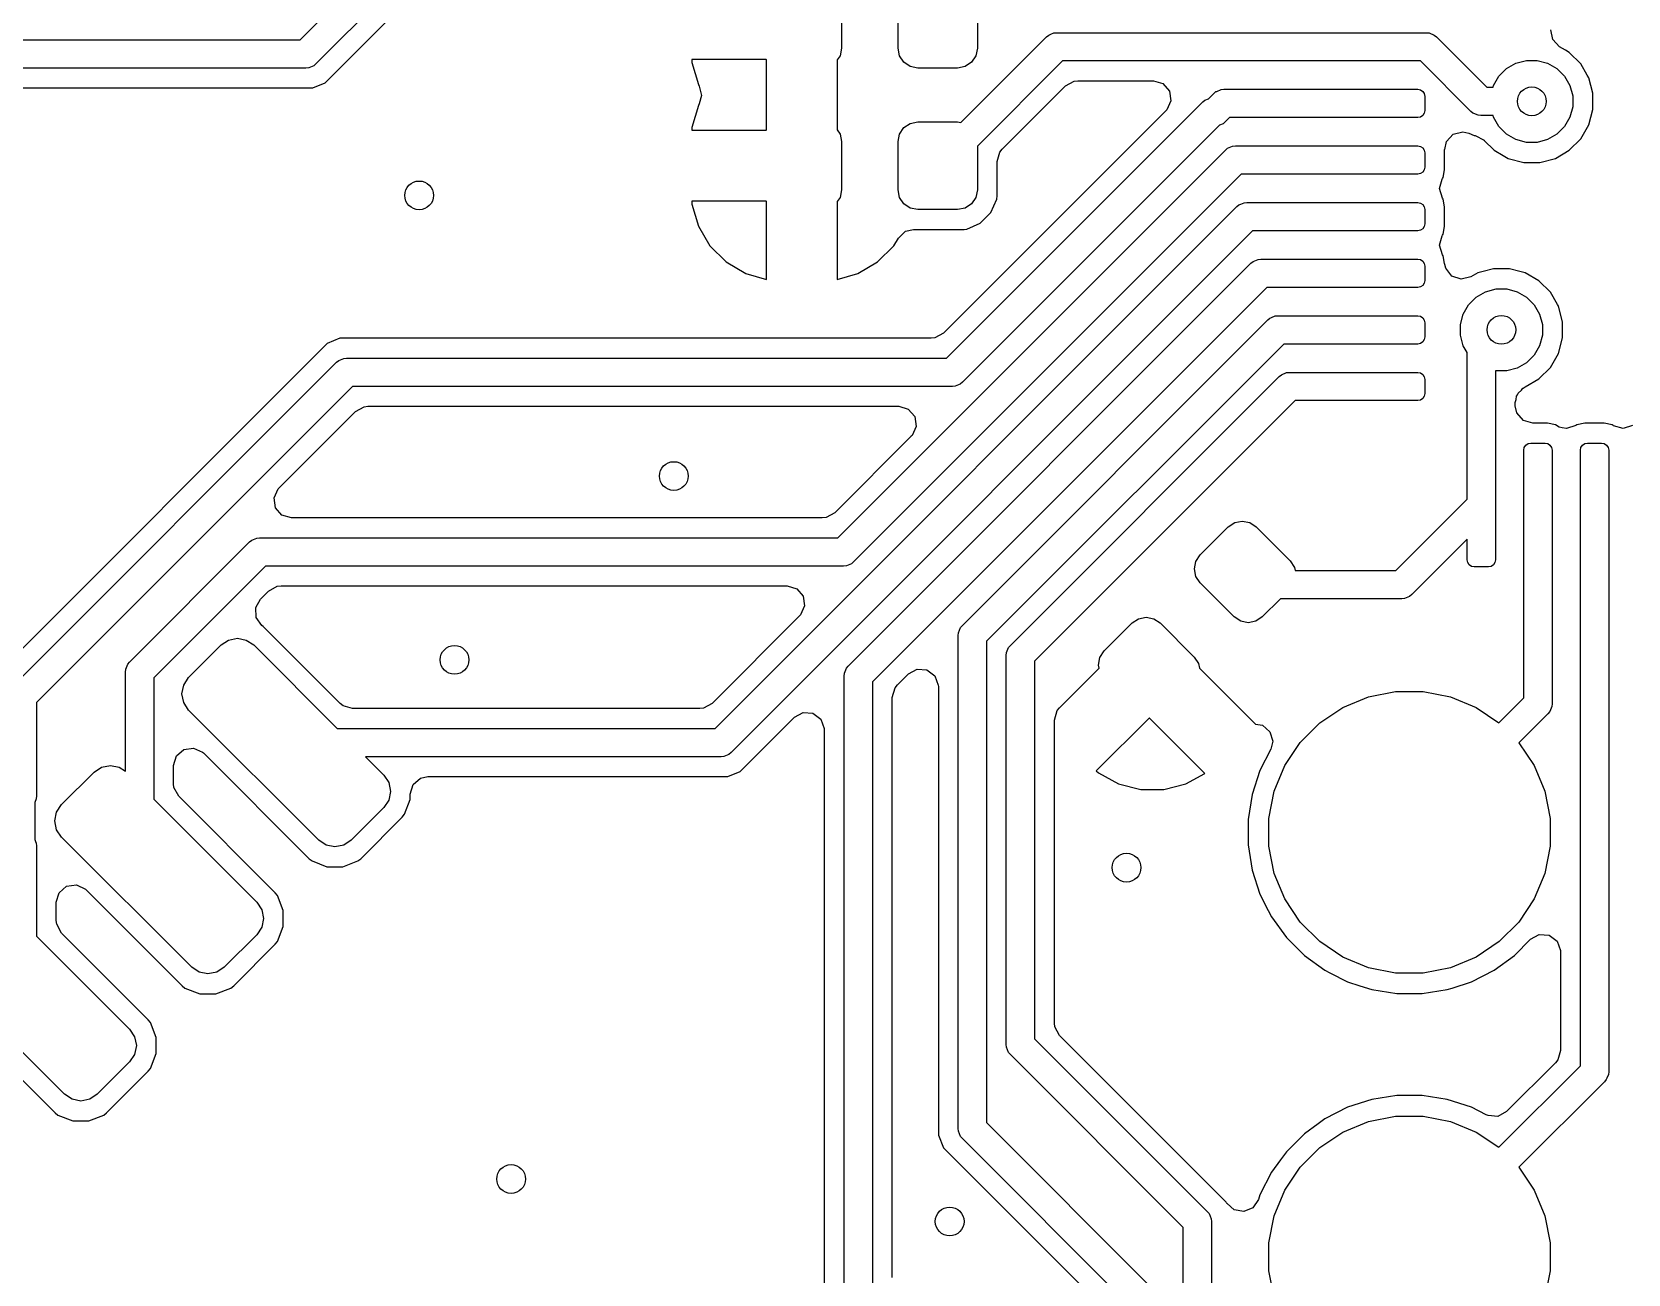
# Model space of a CAD drawing. Header units: inches. Extents: x 5.14 to 7.42, y -4.57 to -3.18.
# Drawn here: x 5.504 to 5.9482, y -4.223 to -3.8774 of the extents above; entities that cross this region are included whole.
import ezdxf

# ---------------------------------------------------------------- set-up
doc = ezdxf.new("R2010")
doc.units = ezdxf.units.IN
doc.header["$MEASUREMENT"] = 0
doc.layers.add('F.Cu', color=13, linetype='CONTINUOUS', true_color=0xc83434)

msp = doc.modelspace()

# ---------------------------------------------------------------- linework, layer by layer
at = {"layer": 'F.Cu', "linetype": 'CONTINUOUS'}
for p, q in [((5.57861, -3.87959), (5.66604, -3.79216)), ((5.67045, -3.79888), (5.58302, -3.88631)), ((5.58559, -3.89154), (5.64349, -3.83364)), ((5.72927, -3.86856), (5.72927, -3.88195)), ((5.74502, -3.88195), (5.74502, -3.86856)), ((5.76707, -3.8698), (5.76707, -3.88195)), ((5.78751, -3.87804), (5.78835, -3.87769)), ((5.78835, -3.87769), (5.78911, -3.87762)), ((5.78911, -3.87762), (5.87435, -3.87762)), ((5.87435, -3.87762), (5.88961, -3.87762)), ((5.88961, -3.87762), (5.89201, -3.87762)), ((5.89201, -3.87762), (5.89278, -3.87769)), ((5.89278, -3.87769), (5.8942, -3.87828)), ((5.92721, -3.87956), (5.92669, -3.87686)), ((5.4715, -3.87959), (5.57861, -3.87959)), ((5.72927, -3.88195), (5.72885, -3.88406)), ((5.74544, -3.88406), (5.74502, -3.88195)), ((5.76249, -3.90261), (5.78633, -3.87877)), ((5.76707, -3.88195), (5.76665, -3.88406)), ((5.78633, -3.87877), (5.78693, -3.87828)), ((5.78693, -3.87828), (5.78751, -3.87804)), ((5.8942, -3.87828), (5.8948, -3.87877)), ((5.8948, -3.87877), (5.90882, -3.8928)), ((5.92911, -3.88156), (5.92721, -3.87956)), ((5.9307, -3.88248), (5.92911, -3.88156)), ((5.58302, -3.88631), (5.58242, -3.8868)), ((5.70834, -3.8851), (5.68759, -3.8851)), ((5.68759, -3.8851), (5.68765, -3.88592)), ((5.68765, -3.88592), (5.68943, -3.89204)), ((5.70841, -3.8852), (5.70834, -3.8851)), ((5.70841, -3.90468), (5.70841, -3.8852)), ((5.72885, -3.88406), (5.72809, -3.8852)), ((5.72809, -3.8852), (5.72809, -3.90468)), ((5.74663, -3.88585), (5.74544, -3.88406)), ((5.74842, -3.88704), (5.74663, -3.88585)), ((5.76545, -3.88585), (5.76366, -3.88704)), ((5.76665, -3.88406), (5.76545, -3.88585)), ((5.79075, -3.88549), (5.76707, -3.90917)), ((5.85909, -3.88549), (5.79075, -3.88549)), ((5.87435, -3.88549), (5.85909, -3.88549)), ((5.89038, -3.88549), (5.87435, -3.88549)), ((5.9044, -3.89952), (5.89038, -3.88549)), ((5.91436, -3.88761), (5.91696, -3.88611)), ((5.91696, -3.88611), (5.91986, -3.88533)), ((5.91986, -3.88533), (5.92286, -3.88533)), ((5.92286, -3.88533), (5.92576, -3.88611)), ((5.92576, -3.88611), (5.92836, -3.88761)), ((5.93181, -3.88311), (5.9307, -3.88248)), ((5.93498, -3.88628), (5.93181, -3.88311)), ((5.93679, -3.88942), (5.93498, -3.88628)), ((5.93498, -3.88628), (5.93498, -3.88628)), ((5.58024, -3.88746), (5.4715, -3.88746)), ((5.581, -3.88739), (5.58024, -3.88746)), ((5.58242, -3.8868), (5.581, -3.88739)), ((5.75053, -3.88746), (5.74842, -3.88704)), ((5.76156, -3.88746), (5.75053, -3.88746)), ((5.76366, -3.88704), (5.76156, -3.88746)), ((5.79402, -3.89112), (5.79505, -3.89101)), ((5.79505, -3.89101), (5.81608, -3.89101)), ((5.81608, -3.89101), (5.81872, -3.89179)), ((5.91073, -3.89233), (5.91223, -3.88973)), ((5.91223, -3.88973), (5.91436, -3.88761)), ((5.92836, -3.88761), (5.93048, -3.88973)), ((5.93048, -3.88973), (5.93198, -3.89233)), ((5.93722, -3.89016), (5.93679, -3.88942)), ((5.93838, -3.89449), (5.93722, -3.89016)), ((5.4819, -3.89298), (5.58212, -3.89298)), ((5.58212, -3.89298), (5.58559, -3.89154)), ((5.58212, -3.89298), (5.58212, -3.89298)), ((5.68943, -3.89204), (5.68943, -3.89204)), ((5.68943, -3.89204), (5.68968, -3.89246)), ((5.68968, -3.89246), (5.69035, -3.89512)), ((5.69035, -3.89512), (5.68968, -3.89743)), ((5.77402, -3.91003), (5.7916, -3.89244)), ((5.7916, -3.89244), (5.79402, -3.89112)), ((5.81872, -3.89179), (5.82052, -3.89387)), ((5.82052, -3.89387), (5.82091, -3.89659)), ((5.83141, -3.89598), (5.83287, -3.89452)), ((5.83287, -3.89452), (5.83346, -3.89403)), ((5.83346, -3.89403), (5.83368, -3.89394)), ((5.83368, -3.89394), (5.83488, -3.89344)), ((5.83488, -3.89344), (5.83565, -3.89337)), ((5.83565, -3.89337), (5.87435, -3.89337)), ((5.87435, -3.89337), (5.88961, -3.89337)), ((5.87435, -3.89337), (5.87435, -3.89337)), ((5.88961, -3.89337), (5.89036, -3.89352)), ((5.89036, -3.89352), (5.891, -3.89394)), ((5.891, -3.89394), (5.89143, -3.89458)), ((5.89143, -3.89458), (5.89157, -3.89533)), ((5.89157, -3.89533), (5.89157, -3.89927)), ((5.90882, -3.8928), (5.91061, -3.8928)), ((5.91061, -3.8928), (5.91073, -3.89233)), ((5.93198, -3.89233), (5.93276, -3.89523)), ((5.93276, -3.89523), (5.93276, -3.89823)), ((5.93838, -3.89897), (5.93838, -3.89449)), ((5.68943, -3.89785), (5.68765, -3.90396)), ((5.68968, -3.89743), (5.68943, -3.89785)), ((5.68943, -3.89785), (5.68943, -3.89785)), ((5.81953, -3.89935), (5.75765, -3.96122)), ((5.75851, -3.96817), (5.82979, -3.89689)), ((5.81977, -3.89909), (5.81953, -3.89935)), ((5.82091, -3.89659), (5.81977, -3.89909)), ((5.82979, -3.89689), (5.83038, -3.8964)), ((5.83038, -3.8964), (5.83141, -3.89598)), ((5.89157, -3.89927), (5.89143, -3.90002)), ((5.905, -3.90001), (5.9044, -3.89952)), ((5.93276, -3.89823), (5.93198, -3.90113)), ((5.93722, -3.9033), (5.93838, -3.89897)), ((5.68765, -3.90396), (5.68759, -3.90478)), ((5.68765, -3.90396), (5.68765, -3.90396)), ((5.74544, -3.90582), (5.74663, -3.90404)), ((5.74663, -3.90404), (5.74842, -3.90284)), ((5.74842, -3.90284), (5.75053, -3.90242)), ((5.75053, -3.90242), (5.76156, -3.90242)), ((5.76156, -3.90242), (5.76249, -3.90261)), ((5.83444, -3.90338), (5.76293, -3.97489)), ((5.83547, -3.90295), (5.83444, -3.90338)), ((5.83606, -3.90246), (5.83547, -3.90295)), ((5.83728, -3.90124), (5.83606, -3.90246)), ((5.85909, -3.90124), (5.83728, -3.90124)), ((5.88961, -3.90124), (5.85909, -3.90124)), ((5.85909, -3.90124), (5.85909, -3.90124)), ((5.89036, -3.90109), (5.88961, -3.90124)), ((5.891, -3.90066), (5.89036, -3.90109)), ((5.89143, -3.90002), (5.891, -3.90066)), ((5.9052, -3.90009), (5.905, -3.90001)), ((5.90642, -3.90059), (5.9052, -3.90009)), ((5.90719, -3.90067), (5.90642, -3.90059)), ((5.91061, -3.90067), (5.90719, -3.90067)), ((5.91073, -3.90113), (5.91061, -3.90067)), ((5.91223, -3.90373), (5.91073, -3.90113)), ((5.91436, -3.90586), (5.91223, -3.90373)), ((5.93048, -3.90373), (5.92836, -3.90586)), ((5.93198, -3.90113), (5.93048, -3.90373)), ((5.93498, -3.90718), (5.93722, -3.9033)), ((5.68759, -3.90478), (5.70834, -3.90478)), ((5.68759, -3.90478), (5.68759, -3.90478)), ((5.70834, -3.90478), (5.70841, -3.90468)), ((5.72809, -3.90468), (5.72885, -3.90582)), ((5.72885, -3.90582), (5.72927, -3.90793)), ((5.72927, -3.90793), (5.72927, -3.92132)), ((5.74502, -3.90793), (5.74544, -3.90582)), ((5.74502, -3.92132), (5.74502, -3.90793)), ((5.89721, -3.91011), (5.89763, -3.90788)), ((5.89763, -3.90788), (5.89952, -3.90588)), ((5.89952, -3.90588), (5.90219, -3.90522)), ((5.90219, -3.90522), (5.90384, -3.90558)), ((5.90384, -3.90558), (5.90531, -3.90619)), ((5.90531, -3.90619), (5.90531, -3.90619)), ((5.90531, -3.90619), (5.90565, -3.90626)), ((5.90565, -3.90626), (5.90809, -3.90753)), ((5.90809, -3.90753), (5.90815, -3.90759)), ((5.90815, -3.90759), (5.91091, -3.91035)), ((5.91696, -3.90736), (5.91436, -3.90586)), ((5.91986, -3.90813), (5.91696, -3.90736)), ((5.92286, -3.90813), (5.91986, -3.90813)), ((5.92576, -3.90736), (5.92286, -3.90813)), ((5.92836, -3.90586), (5.92576, -3.90736)), ((5.93181, -3.91035), (5.93498, -3.90718)), ((5.72823, -4.01813), (5.8361, -3.91027)), ((5.76707, -3.90917), (5.76707, -3.92132)), ((5.77259, -3.91348), (5.77336, -3.91084)), ((5.77336, -3.91084), (5.77402, -3.91003)), ((5.8361, -3.91027), (5.83669, -3.90978)), ((5.83669, -3.90978), (5.83811, -3.90919)), ((5.83811, -3.90919), (5.83888, -3.90911)), ((5.83888, -3.90911), (5.87435, -3.90911)), ((5.87435, -3.90911), (5.88961, -3.90911)), ((5.88961, -3.90911), (5.89036, -3.90926)), ((5.89036, -3.90926), (5.891, -3.90969)), ((5.891, -3.90969), (5.89143, -3.91033)), ((5.89143, -3.91033), (5.89157, -3.91108)), ((5.89157, -3.91108), (5.89157, -3.91502)), ((5.89709, -3.91035), (5.89709, -3.91011)), ((5.89709, -3.91011), (5.89721, -3.91011)), ((5.89709, -3.91576), (5.89709, -3.91035)), ((5.91091, -3.91035), (5.91091, -3.91035)), ((5.91091, -3.91035), (5.91091, -3.91035)), ((5.91091, -3.91035), (5.9134, -3.91179)), ((5.9134, -3.91179), (5.91479, -3.91259)), ((5.91479, -3.91259), (5.91912, -3.91375)), ((5.9236, -3.91375), (5.92793, -3.91259)), ((5.92793, -3.91259), (5.93181, -3.91035)), ((5.84051, -3.91699), (5.73265, -4.02485)), ((5.77259, -3.92297), (5.77259, -3.91348)), ((5.85909, -3.91699), (5.84051, -3.91699)), ((5.88961, -3.91699), (5.85909, -3.91699)), ((5.89036, -3.91684), (5.88961, -3.91699)), ((5.891, -3.91641), (5.89036, -3.91684)), ((5.89143, -3.91577), (5.891, -3.91641)), ((5.89157, -3.91502), (5.89143, -3.91577)), ((5.89666, -3.91794), (5.89709, -3.91576)), ((5.91912, -3.91375), (5.91912, -3.91375)), ((5.91912, -3.91375), (5.9236, -3.91375)), ((5.9236, -3.91375), (5.9236, -3.91375)), ((5.72927, -3.92132), (5.72885, -3.92343)), ((5.74544, -3.92343), (5.74502, -3.92132)), ((5.76707, -3.92132), (5.76665, -3.92343)), ((5.89566, -3.92101), (5.89638, -3.91836)), ((5.89648, -3.92364), (5.89566, -3.92101)), ((5.89638, -3.91836), (5.89648, -3.91821)), ((5.89648, -3.91821), (5.89666, -3.91794)), ((5.70834, -3.92447), (5.68759, -3.92447)), ((5.68759, -3.92447), (5.68765, -3.92529)), ((5.68765, -3.92529), (5.68943, -3.93141)), ((5.69411, -4.07117), (5.83926, -3.92602)), ((5.70841, -3.92457), (5.70834, -3.92447)), ((5.70841, -3.9463), (5.70841, -3.92457)), ((5.72885, -3.92343), (5.72809, -3.92457)), ((5.72809, -3.92457), (5.72809, -3.9463)), ((5.74663, -3.92522), (5.74544, -3.92343)), ((5.74842, -3.92641), (5.74663, -3.92522)), ((5.75053, -3.92683), (5.74842, -3.92641)), ((5.76366, -3.92641), (5.76156, -3.92683)), ((5.76545, -3.92522), (5.76366, -3.92641)), ((5.76665, -3.92343), (5.76545, -3.92522)), ((5.77081, -3.92766), (5.77248, -3.92389)), ((5.77248, -3.92389), (5.77259, -3.92297)), ((5.83926, -3.92602), (5.83986, -3.92553)), ((5.83986, -3.92553), (5.84042, -3.92529)), ((5.84042, -3.92529), (5.84128, -3.92494)), ((5.84128, -3.92494), (5.84205, -3.92486)), ((5.84205, -3.92486), (5.87435, -3.92486)), ((5.87435, -3.92486), (5.88961, -3.92486)), ((5.88961, -3.92486), (5.89036, -3.92501)), ((5.89036, -3.92501), (5.891, -3.92544)), ((5.891, -3.92544), (5.89143, -3.92608)), ((5.89143, -3.92608), (5.89157, -3.92683)), ((5.89666, -3.92391), (5.89648, -3.92364)), ((5.89709, -3.92609), (5.89666, -3.92391)), ((5.89709, -3.93151), (5.89709, -3.92609)), ((5.76156, -3.92683), (5.75053, -3.92683)), ((5.76412, -3.93224), (5.7679, -3.93058)), ((5.7679, -3.93058), (5.77081, -3.92766)), ((5.89157, -3.93077), (5.89143, -3.93152)), ((5.89157, -3.92683), (5.89157, -3.93077)), ((5.68943, -3.93141), (5.69267, -3.93688)), ((5.84368, -3.93274), (5.69852, -4.07789)), ((5.74383, -3.93689), (5.74509, -3.93475)), ((5.74509, -3.93475), (5.7471, -3.93287)), ((5.7471, -3.93287), (5.74929, -3.93235)), ((5.74929, -3.93235), (5.7632, -3.93235)), ((5.7632, -3.93235), (5.7634, -3.93233)), ((5.7634, -3.93233), (5.76412, -3.93224)), ((5.76412, -3.93224), (5.76412, -3.93224)), ((5.76412, -3.93224), (5.76412, -3.93224)), ((5.85909, -3.93274), (5.84368, -3.93274)), ((5.87435, -3.93274), (5.85909, -3.93274)), ((5.85909, -3.93274), (5.85909, -3.93274)), ((5.88961, -3.93274), (5.87435, -3.93274)), ((5.89036, -3.93259), (5.88961, -3.93274)), ((5.891, -3.93216), (5.89036, -3.93259)), ((5.89143, -3.93152), (5.891, -3.93216)), ((5.89566, -3.93676), (5.89638, -3.93411)), ((5.89638, -3.93411), (5.89648, -3.93396)), ((5.89648, -3.93396), (5.89666, -3.93369)), ((5.89666, -3.93369), (5.89709, -3.93151)), ((5.69267, -3.93688), (5.69267, -3.93689)), ((5.69267, -3.93689), (5.69717, -3.94139)), ((5.73933, -3.94139), (5.74383, -3.93689)), ((5.74383, -3.93689), (5.74383, -3.93689)), ((5.89648, -3.93939), (5.89566, -3.93676)), ((5.89666, -3.93966), (5.89648, -3.93939)), ((5.89709, -3.94184), (5.89666, -3.93966)), ((5.69717, -3.94139), (5.69717, -3.94139)), ((5.69717, -3.94139), (5.70265, -3.94463)), ((5.73115, -4.05381), (5.8432, -3.94176)), ((5.73385, -3.94463), (5.73933, -3.94139)), ((5.73933, -3.94139), (5.73933, -3.94139)), ((5.8432, -3.94176), (5.8438, -3.94127)), ((5.8438, -3.94127), (5.84522, -3.94069)), ((5.84522, -3.94069), (5.84598, -3.94061)), ((5.84598, -3.94061), (5.87435, -3.94061)), ((5.87435, -3.94061), (5.88961, -3.94061)), ((5.88961, -3.94061), (5.89036, -3.94076)), ((5.89036, -3.94076), (5.891, -3.94119)), ((5.891, -3.94119), (5.89143, -3.94183)), ((5.89143, -3.94183), (5.89157, -3.94258)), ((5.89157, -3.94258), (5.89157, -3.94652)), ((5.89714, -3.94208), (5.89709, -3.94184)), ((5.89716, -3.94207), (5.89714, -3.94208)), ((5.89742, -3.94315), (5.89716, -3.94207)), ((5.89912, -3.94531), (5.89742, -3.94315)), ((5.90779, -3.94405), (5.90634, -3.94444)), ((5.91067, -3.94328), (5.90779, -3.94405)), ((5.91515, -3.94328), (5.91067, -3.94328)), ((5.91804, -3.94405), (5.91515, -3.94328)), ((5.91948, -3.94444), (5.91804, -3.94405)), ((5.70265, -3.94463), (5.70841, -3.9463)), ((5.72809, -3.9463), (5.73385, -3.94463)), ((5.84762, -3.94848), (5.73787, -4.05823)), ((5.85909, -3.94848), (5.84762, -3.94848)), ((5.88961, -3.94848), (5.85909, -3.94848)), ((5.89036, -3.94833), (5.88961, -3.94848)), ((5.891, -3.94791), (5.89036, -3.94833)), ((5.89143, -3.94727), (5.891, -3.94791)), ((5.89157, -3.94652), (5.89143, -3.94727)), ((5.90172, -3.94621), (5.89912, -3.94531)), ((5.90439, -3.94556), (5.90172, -3.94621)), ((5.90634, -3.94444), (5.90439, -3.94556)), ((5.92336, -3.94668), (5.91948, -3.94444)), ((5.91948, -3.94444), (5.91948, -3.94444)), ((5.92653, -3.94984), (5.92336, -3.94668)), ((5.92336, -3.94668), (5.92336, -3.94668)), ((5.90379, -3.95329), (5.90591, -3.95117)), ((5.90591, -3.95117), (5.90851, -3.94967)), ((5.90851, -3.94967), (5.91141, -3.94889)), ((5.91141, -3.94889), (5.91441, -3.94889)), ((5.91441, -3.94889), (5.91731, -3.94967)), ((5.91731, -3.94967), (5.91991, -3.95117)), ((5.91991, -3.95117), (5.92204, -3.95329)), ((5.92653, -3.94985), (5.92653, -3.94984)), ((5.92848, -3.95322), (5.92653, -3.94985)), ((5.92877, -3.95373), (5.92848, -3.95322)), ((5.7629, -4.04252), (5.84791, -3.95751)), ((5.84791, -3.95751), (5.84851, -3.95702)), ((5.84851, -3.95702), (5.84892, -3.95685)), ((5.84892, -3.95685), (5.84992, -3.95643)), ((5.84992, -3.95643), (5.85069, -3.95636)), ((5.85069, -3.95636), (5.87435, -3.95636)), ((5.87435, -3.95636), (5.88961, -3.95636)), ((5.88961, -3.95636), (5.89036, -3.95651)), ((5.89036, -3.95651), (5.891, -3.95693)), ((5.891, -3.95693), (5.89143, -3.95757)), ((5.89143, -3.95757), (5.89157, -3.95833)), ((5.90151, -3.95879), (5.90229, -3.95589)), ((5.90229, -3.95589), (5.90379, -3.95329)), ((5.92204, -3.95329), (5.92354, -3.95589)), ((5.92354, -3.95589), (5.92432, -3.95879)), ((5.92993, -3.95805), (5.92877, -3.95373)), ((5.75765, -3.96122), (5.75524, -3.96254)), ((5.89157, -3.95833), (5.89157, -3.96226)), ((5.90151, -3.9618), (5.90151, -3.95879)), ((5.90229, -3.9647), (5.90151, -3.9618)), ((5.92432, -3.9618), (5.92354, -3.9647)), ((5.92432, -3.95879), (5.92432, -3.9618)), ((5.92993, -3.96254), (5.92993, -3.95805)), ((5.58618, -3.96409), (5.49328, -4.05698)), ((5.58965, -3.96265), (5.58618, -3.96409)), ((5.7542, -3.96265), (5.58965, -3.96265)), ((5.75524, -3.96254), (5.7542, -3.96265)), ((5.85232, -3.96423), (5.76962, -4.04694)), ((5.85909, -3.96423), (5.85232, -3.96423)), ((5.88961, -3.96423), (5.85909, -3.96423)), ((5.89036, -3.96408), (5.88961, -3.96423)), ((5.891, -3.96366), (5.89036, -3.96408)), ((5.89143, -3.96302), (5.891, -3.96366)), ((5.89157, -3.96226), (5.89143, -3.96302)), ((5.90339, -3.9666), (5.90229, -3.9647)), ((5.92354, -3.9647), (5.92204, -3.9673)), ((5.92877, -3.96686), (5.92993, -3.96254)), ((5.49852, -4.05956), (5.58875, -3.96932)), ((5.58875, -3.96932), (5.58935, -3.96883)), ((5.58935, -3.96883), (5.59077, -3.96824)), ((5.59077, -3.96824), (5.59154, -3.96817)), ((5.59154, -3.96817), (5.75851, -3.96817)), ((5.90339, -3.99376), (5.90339, -3.9666)), ((5.91731, -3.97092), (5.91441, -3.9717)), ((5.91991, -3.96942), (5.91731, -3.97092)), ((5.92204, -3.9673), (5.91991, -3.96942)), ((5.92336, -3.97391), (5.92653, -3.97075)), ((5.92653, -3.97075), (5.92877, -3.96686)), ((5.76233, -3.97538), (5.76091, -3.97597)), ((5.76293, -3.97489), (5.76233, -3.97538)), ((5.77627, -4.04806), (5.85107, -3.97326)), ((5.85107, -3.97326), (5.85167, -3.97277)), ((5.85167, -3.97277), (5.85309, -3.97218)), ((5.85309, -3.97218), (5.85386, -3.97211)), ((5.85386, -3.97211), (5.85909, -3.97211)), ((5.85909, -3.97211), (5.85909, -3.97211)), ((5.85909, -3.97211), (5.88961, -3.97211)), ((5.88961, -3.97211), (5.89036, -3.97226)), ((5.89036, -3.97226), (5.891, -3.97268)), ((5.891, -3.97268), (5.89143, -3.97332)), ((5.89143, -3.97332), (5.89157, -3.97407)), ((5.89157, -3.97407), (5.89157, -3.97801)), ((5.91141, -3.9717), (5.91126, -3.97166)), ((5.91126, -3.97166), (5.91126, -3.99376)), ((5.91441, -3.9717), (5.91141, -3.9717)), ((5.91948, -3.97616), (5.92336, -3.97391)), ((5.59317, -3.97604), (5.50524, -4.06397)), ((5.76014, -3.97604), (5.59317, -3.97604)), ((5.76091, -3.97597), (5.76014, -3.97604)), ((5.89036, -3.97983), (5.88961, -3.97998)), ((5.891, -3.9794), (5.89036, -3.97983)), ((5.89143, -3.97877), (5.891, -3.9794)), ((5.89157, -3.97801), (5.89143, -3.97877)), ((5.91678, -3.98053), (5.91704, -3.97963)), ((5.91704, -3.97963), (5.91714, -3.9787)), ((5.91714, -3.9787), (5.91742, -3.97834)), ((5.91742, -3.97834), (5.91755, -3.97789)), ((5.91755, -3.97789), (5.91846, -3.97703)), ((5.91846, -3.97703), (5.91885, -3.97655)), ((5.91885, -3.97655), (5.91904, -3.97648)), ((5.91904, -3.97648), (5.91922, -3.97631)), ((5.91922, -3.97631), (5.91948, -3.97616)), ((5.91948, -3.97616), (5.91948, -3.97616)), ((5.57963, -3.99739), (5.59402, -3.98299)), ((5.59402, -3.98299), (5.59644, -3.98167)), ((5.59644, -3.98167), (5.59747, -3.98156)), ((5.59747, -3.98156), (5.74521, -3.98156)), ((5.74521, -3.98156), (5.74785, -3.98234)), ((5.74785, -3.98234), (5.74965, -3.98442)), ((5.85549, -3.97998), (5.78299, -4.05248)), ((5.87435, -3.97998), (5.85549, -3.97998)), ((5.88961, -3.97998), (5.87435, -3.97998)), ((5.91678, -3.98139), (5.91678, -3.98053)), ((5.91722, -3.98342), (5.91678, -3.98139)), ((5.91902, -3.9855), (5.91722, -3.98342)), ((5.75004, -3.98714), (5.7489, -3.98964)), ((5.74965, -3.98442), (5.75004, -3.98714)), ((5.92166, -3.98627), (5.91902, -3.9855)), ((5.92453, -3.98627), (5.92166, -3.98627)), ((5.92578, -3.98627), (5.92453, -3.98627)), ((5.92796, -3.98671), (5.92578, -3.98627)), ((5.92894, -3.98736), (5.92796, -3.98671)), ((5.92977, -3.98757), (5.92894, -3.98736)), ((5.93103, -3.98771), (5.92977, -3.98757)), ((5.93366, -3.98689), (5.93103, -3.98771)), ((5.93393, -3.98671), (5.93366, -3.98689)), ((5.93611, -3.98627), (5.93393, -3.98671)), ((5.94153, -3.98627), (5.93611, -3.98627)), ((5.94371, -3.98671), (5.94153, -3.98627)), ((5.94398, -3.98689), (5.94371, -3.98671)), ((5.94371, -3.98671), (5.94371, -3.98671)), ((5.94371, -3.98671), (5.94371, -3.98671)), ((5.94371, -3.98671), (5.94371, -3.98671)), ((5.94413, -3.98698), (5.94398, -3.98689)), ((5.94678, -3.98771), (5.94413, -3.98698)), ((5.94941, -3.98689), (5.94678, -3.98771)), ((5.74866, -3.9899), (5.72737, -4.01118)), ((5.7489, -3.98964), (5.74866, -3.9899)), ((5.91913, -3.99376), (5.91928, -3.99301)), ((5.91928, -3.99301), (5.91971, -3.99237)), ((5.91971, -3.99237), (5.92035, -3.99194)), ((5.92035, -3.99194), (5.9211, -3.99179)), ((5.9211, -3.99179), (5.92504, -3.99179)), ((5.92504, -3.99179), (5.92579, -3.99194)), ((5.92579, -3.99194), (5.92643, -3.99237)), ((5.92643, -3.99237), (5.92686, -3.99301)), ((5.92686, -3.99301), (5.92701, -3.99376)), ((5.93488, -3.99376), (5.93503, -3.99301)), ((5.93503, -3.99301), (5.93546, -3.99237)), ((5.93546, -3.99237), (5.9361, -3.99194)), ((5.9361, -3.99194), (5.93685, -3.99179)), ((5.93685, -3.99179), (5.94079, -3.99179)), ((5.94079, -3.99179), (5.94154, -3.99194)), ((5.94154, -3.99194), (5.94218, -3.99237)), ((5.94218, -3.99237), (5.94261, -3.99301)), ((5.94261, -3.99301), (5.94276, -3.99376)), ((5.57274, -4.00428), (5.57963, -3.99739)), ((5.90339, -4.00738), (5.90339, -3.99376)), ((5.91126, -3.99376), (5.91126, -4.02427)), ((5.91913, -4.00901), (5.91913, -3.99376)), ((5.92701, -3.99376), (5.92701, -4.02427)), ((5.93488, -4.00902), (5.93488, -3.99376)), ((5.94276, -3.99376), (5.94276, -4.00902)), ((5.57136, -4.00704), (5.5725, -4.00454)), ((5.5725, -4.00454), (5.57274, -4.00428)), ((5.57175, -4.00976), (5.57136, -4.00704)), ((5.57355, -4.01184), (5.57175, -4.00976)), ((5.88355, -4.02722), (5.90339, -4.00738)), ((5.91913, -4.00902), (5.91913, -4.00901)), ((5.91913, -4.06268), (5.91913, -4.00902)), ((5.93488, -4.16504), (5.93488, -4.00902)), ((5.94276, -4.00902), (5.94276, -4.16667)), ((5.57619, -4.01261), (5.57355, -4.01184)), ((5.72392, -4.01261), (5.57619, -4.01261)), ((5.72496, -4.0125), (5.72392, -4.01261)), ((5.72737, -4.01118), (5.72496, -4.0125)), ((5.8291, -4.02291), (5.8369, -4.01511)), ((5.8369, -4.01511), (5.83869, -4.01392)), ((5.83869, -4.01392), (5.8408, -4.0135)), ((5.8408, -4.0135), (5.8429, -4.01392)), ((5.8429, -4.01392), (5.84469, -4.01511)), ((5.84469, -4.01511), (5.85416, -4.02458)), ((5.53115, -4.0527), (5.56456, -4.01929)), ((5.56456, -4.01929), (5.56516, -4.0188)), ((5.56516, -4.0188), (5.56658, -4.01821)), ((5.56658, -4.01821), (5.56735, -4.01813)), ((5.56735, -4.01813), (5.72823, -4.01813)), ((5.90339, -4.01852), (5.88796, -4.03395)), ((5.90339, -4.02427), (5.90339, -4.01852)), ((5.82791, -4.0247), (5.8291, -4.02291)), ((5.90354, -4.02502), (5.90339, -4.02427)), ((5.91126, -4.02427), (5.91111, -4.02502)), ((5.92701, -4.02427), (5.92701, -4.02427)), ((5.92701, -4.02427), (5.92701, -4.06431)), ((5.56898, -4.02601), (5.53787, -4.05711)), ((5.72986, -4.02601), (5.56898, -4.02601)), ((5.73063, -4.02593), (5.72986, -4.02601)), ((5.73205, -4.02534), (5.73063, -4.02593)), ((5.73265, -4.02485), (5.73205, -4.02534)), ((5.82749, -4.02681), (5.82791, -4.0247)), ((5.82791, -4.02892), (5.82749, -4.02681)), ((5.85416, -4.02458), (5.85535, -4.02637)), ((5.85535, -4.02637), (5.85552, -4.02722)), ((5.85552, -4.02722), (5.88355, -4.02722)), ((5.90396, -4.02566), (5.90354, -4.02502)), ((5.9046, -4.02609), (5.90396, -4.02566)), ((5.90535, -4.02624), (5.9046, -4.02609)), ((5.90929, -4.02624), (5.90535, -4.02624)), ((5.91004, -4.02609), (5.90929, -4.02624)), ((5.91068, -4.02566), (5.91004, -4.02609)), ((5.91111, -4.02502), (5.91068, -4.02566)), ((5.56755, -4.03524), (5.56983, -4.03296)), ((5.56983, -4.03296), (5.57225, -4.03164)), ((5.57225, -4.03164), (5.57329, -4.03153)), ((5.57329, -4.03153), (5.71416, -4.03153)), ((5.71416, -4.03153), (5.7168, -4.0323)), ((5.7168, -4.0323), (5.7186, -4.03438)), ((5.8291, -4.0307), (5.82791, -4.02892)), ((5.83857, -4.04017), (5.8291, -4.0307)), ((5.56626, -4.03752), (5.56755, -4.03524)), ((5.56639, -4.04027), (5.56626, -4.03752)), ((5.71899, -4.0371), (5.71785, -4.03961)), ((5.7186, -4.03438), (5.71899, -4.0371)), ((5.85143, -4.0351), (5.84636, -4.04017)), ((5.88518, -4.0351), (5.85143, -4.0351)), ((5.88595, -4.03502), (5.88518, -4.0351)), ((5.88736, -4.03443), (5.88595, -4.03502)), ((5.88796, -4.03395), (5.88736, -4.03443)), ((5.56797, -4.04252), (5.56639, -4.04027)), ((5.71761, -4.03986), (5.69325, -4.06422)), ((5.71785, -4.03961), (5.71761, -4.03986)), ((5.80238, -4.04963), (5.81017, -4.04184)), ((5.81017, -4.04184), (5.81196, -4.04064)), ((5.81196, -4.04064), (5.81407, -4.04022)), ((5.81407, -4.04022), (5.81618, -4.04064)), ((5.81618, -4.04064), (5.81797, -4.04184)), ((5.81797, -4.04184), (5.82743, -4.0513)), ((5.84036, -4.04136), (5.83857, -4.04017)), ((5.84247, -4.04178), (5.84036, -4.04136)), ((5.84457, -4.04136), (5.84247, -4.04178)), ((5.84636, -4.04017), (5.84457, -4.04136)), ((5.55872, -4.04658), (5.56116, -4.04609)), ((5.56116, -4.04609), (5.56361, -4.04658)), ((5.56833, -4.0428), (5.56797, -4.04252)), ((5.58975, -4.06422), (5.56833, -4.0428)), ((5.56833, -4.0428), (5.56833, -4.0428)), ((5.76174, -4.04531), (5.76182, -4.04454)), ((5.76174, -4.18247), (5.76174, -4.04531)), ((5.76182, -4.04454), (5.76241, -4.04312)), ((5.76241, -4.04312), (5.7629, -4.04252)), ((5.54759, -4.05701), (5.55664, -4.04796)), ((5.55664, -4.04796), (5.55872, -4.04658)), ((5.56361, -4.04658), (5.56569, -4.04796)), ((5.56569, -4.04796), (5.58889, -4.07117)), ((5.76962, -4.04694), (5.76962, -4.18084)), ((5.77512, -4.05085), (5.77519, -4.05008)), ((5.77512, -4.15911), (5.77512, -4.05085)), ((5.77519, -4.05008), (5.77578, -4.04866)), ((5.77578, -4.04866), (5.77627, -4.04806)), ((5.80118, -4.05142), (5.80238, -4.04963)), ((5.53, -4.05548), (5.53008, -4.05471)), ((5.53008, -4.05471), (5.53066, -4.05329)), ((5.53066, -4.05329), (5.53115, -4.0527)), ((5.73008, -4.05583), (5.73066, -4.05441)), ((5.73066, -4.05441), (5.73115, -4.05381)), ((5.74789, -4.05601), (5.7503, -4.0547)), ((5.7503, -4.0547), (5.75305, -4.05489)), ((5.75305, -4.05489), (5.75525, -4.05654)), ((5.78299, -4.05248), (5.78299, -4.15748)), ((5.78994, -4.06541), (5.80094, -4.05441)), ((5.80076, -4.05353), (5.80118, -4.05142)), ((5.80094, -4.05441), (5.80076, -4.05353)), ((5.82743, -4.0513), (5.82863, -4.05309)), ((5.82863, -4.05309), (5.82889, -4.05444)), ((5.82889, -4.05444), (5.84445, -4.07)), ((5.53, -4.0831), (5.53, -4.05548)), ((5.53787, -4.05711), (5.53787, -4.09086)), ((5.54572, -4.06154), (5.54621, -4.05909)), ((5.54621, -4.05909), (5.54759, -4.05701)), ((5.73, -4.05659), (5.73008, -4.05583)), ((5.73, -4.28301), (5.73, -4.05659)), ((5.73787, -4.05823), (5.73787, -4.29086)), ((5.74417, -4.05989), (5.74482, -4.05908)), ((5.74482, -4.05908), (5.74789, -4.05601)), ((5.75525, -4.05654), (5.75621, -4.05912)), ((5.75621, -4.05912), (5.75622, -4.05947)), ((5.75622, -4.05947), (5.75622, -4.18435)), ((5.50524, -4.06397), (5.50524, -4.08996)), ((5.54621, -4.06398), (5.54572, -4.06154)), ((5.54759, -4.06606), (5.54621, -4.06398)), ((5.59056, -4.06488), (5.58975, -4.06422)), ((5.69325, -4.06422), (5.69084, -4.06554)), ((5.74339, -4.06253), (5.74417, -4.05989)), ((5.74339, -4.22389), (5.74339, -4.06253)), ((5.86876, -4.06534), (5.87589, -4.06238)), ((5.87589, -4.06238), (5.88346, -4.06088)), ((5.88346, -4.06088), (5.89118, -4.06088)), ((5.89118, -4.06088), (5.89875, -4.06238)), ((5.89875, -4.06238), (5.90588, -4.06534)), ((5.91223, -4.06958), (5.91913, -4.06268)), ((5.58378, -4.10225), (5.54759, -4.06606)), ((5.5932, -4.06565), (5.59056, -4.06488)), ((5.6898, -4.06565), (5.5932, -4.06565)), ((5.69084, -4.06554), (5.6898, -4.06565)), ((5.7011, -4.08312), (5.71615, -4.06807)), ((5.71615, -4.06807), (5.71856, -4.06676)), ((5.71856, -4.06676), (5.7213, -4.06695)), ((5.7213, -4.06695), (5.72351, -4.0686)), ((5.72351, -4.0686), (5.72447, -4.07118)), ((5.78851, -4.06886), (5.78929, -4.06622)), ((5.78929, -4.06622), (5.78994, -4.06541)), ((5.81486, -4.06833), (5.80018, -4.08301)), ((5.81498, -4.06836), (5.81486, -4.06833)), ((5.83034, -4.08372), (5.81498, -4.06836)), ((5.86235, -4.06963), (5.86876, -4.06534)), ((5.90588, -4.06534), (5.91223, -4.06958)), ((5.92585, -4.06709), (5.9178, -4.07515)), ((5.92634, -4.0665), (5.92585, -4.06709)), ((5.92693, -4.06508), (5.92634, -4.0665)), ((5.92701, -4.06431), (5.92693, -4.06508)), ((5.58889, -4.07117), (5.69411, -4.07117)), ((5.72447, -4.07118), (5.72448, -4.07153)), ((5.72448, -4.07153), (5.72448, -4.27188)), ((5.78851, -4.08301), (5.78851, -4.06886)), ((5.84445, -4.07), (5.84641, -4.07028)), ((5.84641, -4.07028), (5.84849, -4.07208)), ((5.84849, -4.07208), (5.84926, -4.07473)), ((5.85689, -4.07508), (5.86235, -4.06963)), ((5.54417, -4.07881), (5.54625, -4.07701)), ((5.54625, -4.07701), (5.54897, -4.07662)), ((5.54897, -4.07662), (5.55147, -4.07776)), ((5.84872, -4.07693), (5.84572, -4.08283)), ((5.84926, -4.07473), (5.84872, -4.07693)), ((5.8526, -4.0815), (5.85689, -4.07508)), ((5.9178, -4.07515), (5.92204, -4.0815)), ((5.52129, -4.08332), (5.52336, -4.08193)), ((5.52336, -4.08193), (5.52581, -4.08145)), ((5.52581, -4.08145), (5.52826, -4.08193)), ((5.52826, -4.08193), (5.53, -4.0831)), ((5.54339, -4.08145), (5.54417, -4.07881)), ((5.54339, -4.08655), (5.54339, -4.08145)), ((5.55147, -4.07776), (5.55173, -4.078)), ((5.55173, -4.078), (5.58114, -4.10741)), ((5.69574, -4.07904), (5.59677, -4.07904)), ((5.59677, -4.07904), (5.60188, -4.08415)), ((5.69651, -4.07897), (5.69574, -4.07904)), ((5.69793, -4.07838), (5.69651, -4.07897)), ((5.69852, -4.07789), (5.69793, -4.07838)), ((5.84965, -4.08863), (5.8526, -4.0815)), ((5.92204, -4.0815), (5.925, -4.08863)), ((5.51224, -4.09237), (5.52129, -4.08332)), ((5.60188, -4.08415), (5.60327, -4.08623)), ((5.60327, -4.08623), (5.60375, -4.08868)), ((5.61005, -4.08681), (5.61213, -4.085)), ((5.61213, -4.085), (5.61415, -4.08456)), ((5.61415, -4.08456), (5.69762, -4.08456)), ((5.69762, -4.08456), (5.7011, -4.08312)), ((5.69762, -4.08456), (5.69762, -4.08456)), ((5.78851, -4.15317), (5.78851, -4.08301)), ((5.80018, -4.08301), (5.80081, -4.08354)), ((5.80018, -4.08301), (5.80018, -4.08301)), ((5.80081, -4.08354), (5.80081, -4.08354)), ((5.80081, -4.08354), (5.80639, -4.08661)), ((5.82509, -4.08661), (5.83034, -4.08372)), ((5.83034, -4.08372), (5.83034, -4.08372)), ((5.84572, -4.08283), (5.84354, -4.08955)), ((5.50516, -4.09073), (5.50474, -4.09175)), ((5.50524, -4.08996), (5.50516, -4.09073)), ((5.53787, -4.09086), (5.56652, -4.11951)), ((5.54351, -4.08759), (5.54339, -4.08655)), ((5.54482, -4.09), (5.54351, -4.08759)), ((5.57168, -4.11686), (5.54482, -4.09)), ((5.60375, -4.08868), (5.60327, -4.09113)), ((5.60766, -4.09506), (5.60927, -4.09091)), ((5.60927, -4.08945), (5.61005, -4.08681)), ((5.60927, -4.09091), (5.60927, -4.08945)), ((5.80639, -4.08661), (5.80639, -4.08661)), ((5.80639, -4.08661), (5.81256, -4.08819)), ((5.81256, -4.08819), (5.81256, -4.08819)), ((5.81256, -4.08819), (5.81892, -4.08819)), ((5.81892, -4.08819), (5.82509, -4.08661)), ((5.81892, -4.08819), (5.81892, -4.08819)), ((5.82509, -4.08661), (5.82509, -4.08661)), ((5.84354, -4.08955), (5.84243, -4.09653)), ((5.84814, -4.0962), (5.84965, -4.08863)), ((5.925, -4.08863), (5.9265, -4.0962)), ((5.50474, -4.09175), (5.50474, -4.10203)), ((5.51036, -4.09689), (5.51085, -4.09444)), ((5.51085, -4.09444), (5.51224, -4.09237)), ((5.60188, -4.0932), (5.59283, -4.10225)), ((5.60327, -4.09113), (5.60188, -4.0932)), ((5.60704, -4.09585), (5.60766, -4.09506)), ((5.51085, -4.09934), (5.51036, -4.09689)), ((5.51224, -4.10141), (5.51085, -4.09934)), ((5.59548, -4.10741), (5.60704, -4.09585)), ((5.84243, -4.09653), (5.84243, -4.10359)), ((5.84814, -4.10392), (5.84814, -4.0962)), ((5.9265, -4.0962), (5.9265, -4.10392)), ((5.50474, -4.10203), (5.50498, -4.10261)), ((5.50498, -4.10261), (5.50516, -4.10306)), ((5.50516, -4.10306), (5.50524, -4.10382)), ((5.50524, -4.10382), (5.50524, -4.12894)), ((5.54843, -4.13761), (5.51224, -4.10141)), ((5.58586, -4.10364), (5.58378, -4.10225)), ((5.58831, -4.10412), (5.58586, -4.10364)), ((5.59076, -4.10364), (5.58831, -4.10412)), ((5.59283, -4.10225), (5.59076, -4.10364)), ((5.84243, -4.10359), (5.84354, -4.11057)), ((5.84965, -4.11149), (5.84814, -4.10392)), ((5.9265, -4.10392), (5.925, -4.11149)), ((5.58114, -4.10741), (5.58193, -4.10803)), ((5.58193, -4.10803), (5.58608, -4.10964)), ((5.59054, -4.10964), (5.59469, -4.10803)), ((5.59469, -4.10803), (5.59548, -4.10741)), ((5.58608, -4.10964), (5.58608, -4.10964)), ((5.58608, -4.10964), (5.59054, -4.10964)), ((5.59054, -4.10964), (5.59054, -4.10964)), ((5.84354, -4.11057), (5.84572, -4.11729)), ((5.8526, -4.11862), (5.84965, -4.11149)), ((5.925, -4.11149), (5.92204, -4.11862)), ((5.51076, -4.11953), (5.51153, -4.11689)), ((5.51153, -4.11689), (5.51361, -4.11509)), ((5.51361, -4.11509), (5.51634, -4.11469)), ((5.51634, -4.11469), (5.51884, -4.11584)), ((5.51884, -4.11584), (5.51909, -4.11608)), ((5.51909, -4.11608), (5.54578, -4.14277)), ((5.57231, -4.11765), (5.57168, -4.11686)), ((5.84572, -4.11729), (5.84802, -4.12181)), ((5.51076, -4.12463), (5.51076, -4.11953)), ((5.56652, -4.11951), (5.56791, -4.12159)), ((5.56791, -4.12159), (5.5684, -4.12403)), ((5.57392, -4.12181), (5.57231, -4.11765)), ((5.57392, -4.12626), (5.57392, -4.12181)), ((5.84802, -4.12181), (5.84893, -4.12359)), ((5.85689, -4.12504), (5.8526, -4.11862)), ((5.92204, -4.11862), (5.91776, -4.12504)), ((5.51087, -4.12566), (5.51076, -4.12463)), ((5.51219, -4.12808), (5.51087, -4.12566)), ((5.5684, -4.12403), (5.56791, -4.12648)), ((5.57231, -4.13042), (5.57392, -4.12626)), ((5.84893, -4.12359), (5.85308, -4.1293)), ((5.86235, -4.13049), (5.85689, -4.12504)), ((5.91776, -4.12504), (5.9123, -4.13049)), ((5.50524, -4.12894), (5.53117, -4.15487)), ((5.53633, -4.15222), (5.51219, -4.12808)), ((5.56652, -4.12856), (5.55748, -4.13761)), ((5.56791, -4.12648), (5.56652, -4.12856)), ((5.57168, -4.1312), (5.57231, -4.13042)), ((5.85308, -4.1293), (5.85808, -4.1343)), ((5.86876, -4.13478), (5.86235, -4.13049)), ((5.9123, -4.13049), (5.90588, -4.13478)), ((5.91657, -4.1343), (5.92103, -4.12984)), ((5.92103, -4.12984), (5.92344, -4.12852)), ((5.92344, -4.12852), (5.92619, -4.12872)), ((5.92619, -4.12872), (5.92839, -4.13036)), ((5.92839, -4.13036), (5.92935, -4.13294)), ((5.56012, -4.14277), (5.57168, -4.1312)), ((5.85808, -4.1343), (5.8638, -4.13845)), ((5.87589, -4.13773), (5.86876, -4.13478)), ((5.90588, -4.13478), (5.89875, -4.13773)), ((5.91085, -4.13845), (5.91657, -4.1343)), ((5.92935, -4.13294), (5.92936, -4.13329)), ((5.92936, -4.13329), (5.92936, -4.16073)), ((5.47172, -4.13941), (5.51043, -4.17812)), ((5.51307, -4.17296), (5.47688, -4.13677)), ((5.5505, -4.13899), (5.54843, -4.13761)), ((5.55295, -4.13948), (5.5505, -4.13899)), ((5.5554, -4.13899), (5.55295, -4.13948)), ((5.55748, -4.13761), (5.5554, -4.13899)), ((5.8638, -4.13845), (5.86518, -4.13916)), ((5.86518, -4.13916), (5.87009, -4.14166)), ((5.88346, -4.13924), (5.87589, -4.13773)), ((5.89118, -4.13924), (5.88346, -4.13924)), ((5.89875, -4.13773), (5.89118, -4.13924)), ((5.90455, -4.14166), (5.91085, -4.13845)), ((5.54578, -4.14277), (5.54657, -4.14339)), ((5.54657, -4.14339), (5.55072, -4.145)), ((5.55518, -4.145), (5.55933, -4.14339)), ((5.55933, -4.14339), (5.56012, -4.14277)), ((5.87009, -4.14166), (5.87009, -4.14166)), ((5.87009, -4.14166), (5.87009, -4.14166)), ((5.87009, -4.14166), (5.8735, -4.14277)), ((5.8735, -4.14277), (5.87681, -4.14384)), ((5.87681, -4.14384), (5.88379, -4.14495)), ((5.89086, -4.14495), (5.89783, -4.14384)), ((5.89783, -4.14384), (5.89923, -4.14339)), ((5.89923, -4.14339), (5.90455, -4.14166)), ((5.55072, -4.145), (5.55072, -4.145)), ((5.55072, -4.145), (5.55518, -4.145)), ((5.55518, -4.145), (5.55518, -4.145)), ((5.88379, -4.14495), (5.88379, -4.14495)), ((5.88379, -4.14495), (5.89086, -4.14495)), ((5.53695, -4.15301), (5.53633, -4.15222)), ((5.53856, -4.15716), (5.53695, -4.15301)), ((5.53117, -4.15487), (5.53256, -4.15694)), ((5.53256, -4.15694), (5.53304, -4.15939)), ((5.53856, -4.16162), (5.53856, -4.15716)), ((5.78299, -4.15748), (5.83105, -4.20554)), ((5.78862, -4.15421), (5.78851, -4.15317)), ((5.78994, -4.15663), (5.78862, -4.15421)), ((5.83362, -4.20031), (5.78994, -4.15663)), ((5.53256, -4.16184), (5.53117, -4.16391)), ((5.53304, -4.15939), (5.53256, -4.16184)), ((5.53695, -4.16577), (5.53856, -4.16162)), ((5.77519, -4.15988), (5.77512, -4.15911)), ((5.77578, -4.1613), (5.77519, -4.15988)), ((5.77627, -4.1619), (5.77578, -4.1613)), ((5.82433, -4.20996), (5.77627, -4.1619)), ((5.92936, -4.16073), (5.92859, -4.16337)), ((5.53117, -4.16391), (5.52212, -4.17296)), ((5.53633, -4.16656), (5.53695, -4.16577)), ((5.91223, -4.18769), (5.93488, -4.16504)), ((5.92793, -4.16419), (5.91435, -4.17777)), ((5.92859, -4.16337), (5.92793, -4.16419)), ((5.52477, -4.17812), (5.53633, -4.16656)), ((5.9416, -4.16946), (5.9178, -4.19326)), ((5.94209, -4.16886), (5.9416, -4.16946)), ((5.94226, -4.16844), (5.94209, -4.16886)), ((5.94268, -4.16744), (5.94226, -4.16844)), ((5.94276, -4.16667), (5.94268, -4.16744)), ((5.51515, -4.17435), (5.51307, -4.17296)), ((5.5176, -4.17483), (5.51515, -4.17435)), ((5.52005, -4.17435), (5.5176, -4.17483)), ((5.52212, -4.17296), (5.52005, -4.17435)), ((5.87681, -4.17438), (5.87009, -4.17657)), ((5.88379, -4.17328), (5.87681, -4.17438)), ((5.89086, -4.17328), (5.88379, -4.17328)), ((5.88379, -4.17328), (5.88379, -4.17328)), ((5.89783, -4.17438), (5.89086, -4.17328)), ((5.89086, -4.17328), (5.89086, -4.17328)), ((5.90455, -4.17657), (5.89783, -4.17438)), ((5.51043, -4.17812), (5.51121, -4.17874)), ((5.51121, -4.17874), (5.51537, -4.18035)), ((5.51982, -4.18035), (5.52398, -4.17874)), ((5.52398, -4.17874), (5.52477, -4.17812)), ((5.8638, -4.17978), (5.86192, -4.18114)), ((5.87009, -4.17657), (5.8638, -4.17978)), ((5.87589, -4.18049), (5.88346, -4.17899)), ((5.88346, -4.17899), (5.89118, -4.17899)), ((5.89118, -4.17899), (5.89875, -4.18049)), ((5.90868, -4.17867), (5.90455, -4.17657)), ((5.90919, -4.17889), (5.90868, -4.17867)), ((5.91193, -4.17909), (5.90919, -4.17889)), ((5.91435, -4.17777), (5.91193, -4.17909)), ((5.51537, -4.18035), (5.51537, -4.18035)), ((5.51537, -4.18035), (5.51982, -4.18035)), ((5.51982, -4.18035), (5.51982, -4.18035)), ((5.76182, -4.18324), (5.76174, -4.18247)), ((5.76241, -4.18466), (5.76182, -4.18324)), ((5.76962, -4.18084), (5.81584, -4.22707)), ((5.85808, -4.18393), (5.85308, -4.18893)), ((5.86192, -4.18114), (5.85808, -4.18393)), ((5.85808, -4.18393), (5.85808, -4.18393)), ((5.85808, -4.18393), (5.85808, -4.18393)), ((5.86235, -4.18774), (5.86876, -4.18345)), ((5.86876, -4.18345), (5.87589, -4.18049)), ((5.89875, -4.18049), (5.90588, -4.18345)), ((5.90588, -4.18345), (5.91223, -4.18769)), ((5.75622, -4.18435), (5.75766, -4.18783)), ((5.75766, -4.18783), (5.80217, -4.23234)), ((5.7629, -4.18526), (5.76241, -4.18466)), ((5.80912, -4.23148), (5.7629, -4.18526)), ((5.85689, -4.19319), (5.86235, -4.18774)), ((5.85147, -4.19115), (5.84893, -4.19464)), ((5.85308, -4.18893), (5.85147, -4.19115)), ((5.85308, -4.18893), (5.85308, -4.18893)), ((5.85308, -4.18893), (5.85308, -4.18893)), ((5.84893, -4.19464), (5.84572, -4.20094)), ((5.8526, -4.19961), (5.85689, -4.19319)), ((5.9178, -4.19326), (5.92204, -4.19961)), ((5.83628, -4.20297), (5.83362, -4.20031)), ((5.84572, -4.20094), (5.84529, -4.20226)), ((5.84965, -4.20674), (5.8526, -4.19961)), ((5.92204, -4.19961), (5.925, -4.20674)), ((5.83105, -4.20554), (5.83154, -4.20614)), ((5.83154, -4.20614), (5.83213, -4.20756)), ((5.83642, -4.20317), (5.83628, -4.20297)), ((5.83628, -4.20297), (5.83628, -4.20297)), ((5.83647, -4.20327), (5.83642, -4.20317)), ((5.83651, -4.20331), (5.83647, -4.20327)), ((5.83655, -4.20337), (5.83651, -4.20331)), ((5.83657, -4.20336), (5.83655, -4.20337)), ((5.8385, -4.20513), (5.83657, -4.20336)), ((5.84121, -4.2056), (5.8385, -4.20513)), ((5.84374, -4.20453), (5.84121, -4.2056)), ((5.84529, -4.20226), (5.84374, -4.20453)), ((5.82433, -4.33465), (5.82433, -4.20996)), ((5.83213, -4.20756), (5.8322, -4.20833)), ((5.8322, -4.20833), (5.8322, -4.33628)), ((5.84814, -4.21431), (5.84965, -4.20674)), ((5.925, -4.20674), (5.9265, -4.21431)), ((5.84814, -4.22203), (5.84814, -4.21431)), ((5.9265, -4.21431), (5.9265, -4.22203)), ((5.84965, -4.2296), (5.84814, -4.22203)), ((5.9265, -4.22203), (5.925, -4.2296))]:
    msp.add_line(p, q, dxfattribs=at)
at = {"layer": 'F.Cu'}
for centre in [(5.92136, -3.89673), (5.61173, -3.92289), (5.91291, -3.9603), (5.6826, -4.00096), (5.62157, -4.0521), (5.80858, -4.1099), (5.63732, -4.19652), (5.75937, -4.20833)]:
    msp.add_circle(centre, 0.004, dxfattribs=at)

doc.saveas('drawing.dxf')
